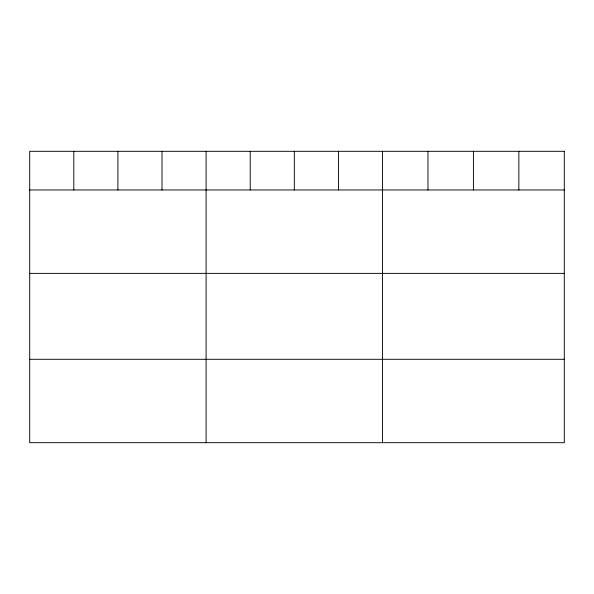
<?xml version="1.0" encoding="UTF-8"?>
<svg xmlns="http://www.w3.org/2000/svg" width="594" height="594" viewBox="0 0 594 594"><rect width="100%" height="100%" fill="white"/><g stroke="black" fill="none" stroke-linecap="round" stroke-linejoin="round"><path stroke-width="0.89" d="M29.7 189.969L564.3 189.969M29.7 273.366L564.3 273.366M29.7 359.296L564.3 359.296M518.859 151.307L518.859 189.969M473.418 151.307L473.418 189.969M427.977 151.307L427.977 189.969M382.536 151.307L382.536 442.693M338.432 151.307L338.432 189.969M294.327 151.307L294.327 189.969M250.223 151.307L250.223 189.969M206.118 151.307L206.118 442.693M162.013 151.307L162.013 189.969M117.909 151.307L117.909 189.969M73.805 151.307L73.805 189.969M564.3 151.307L29.7 151.307L29.7 442.693L564.3 442.693L564.3 151.307"/></g></svg>
